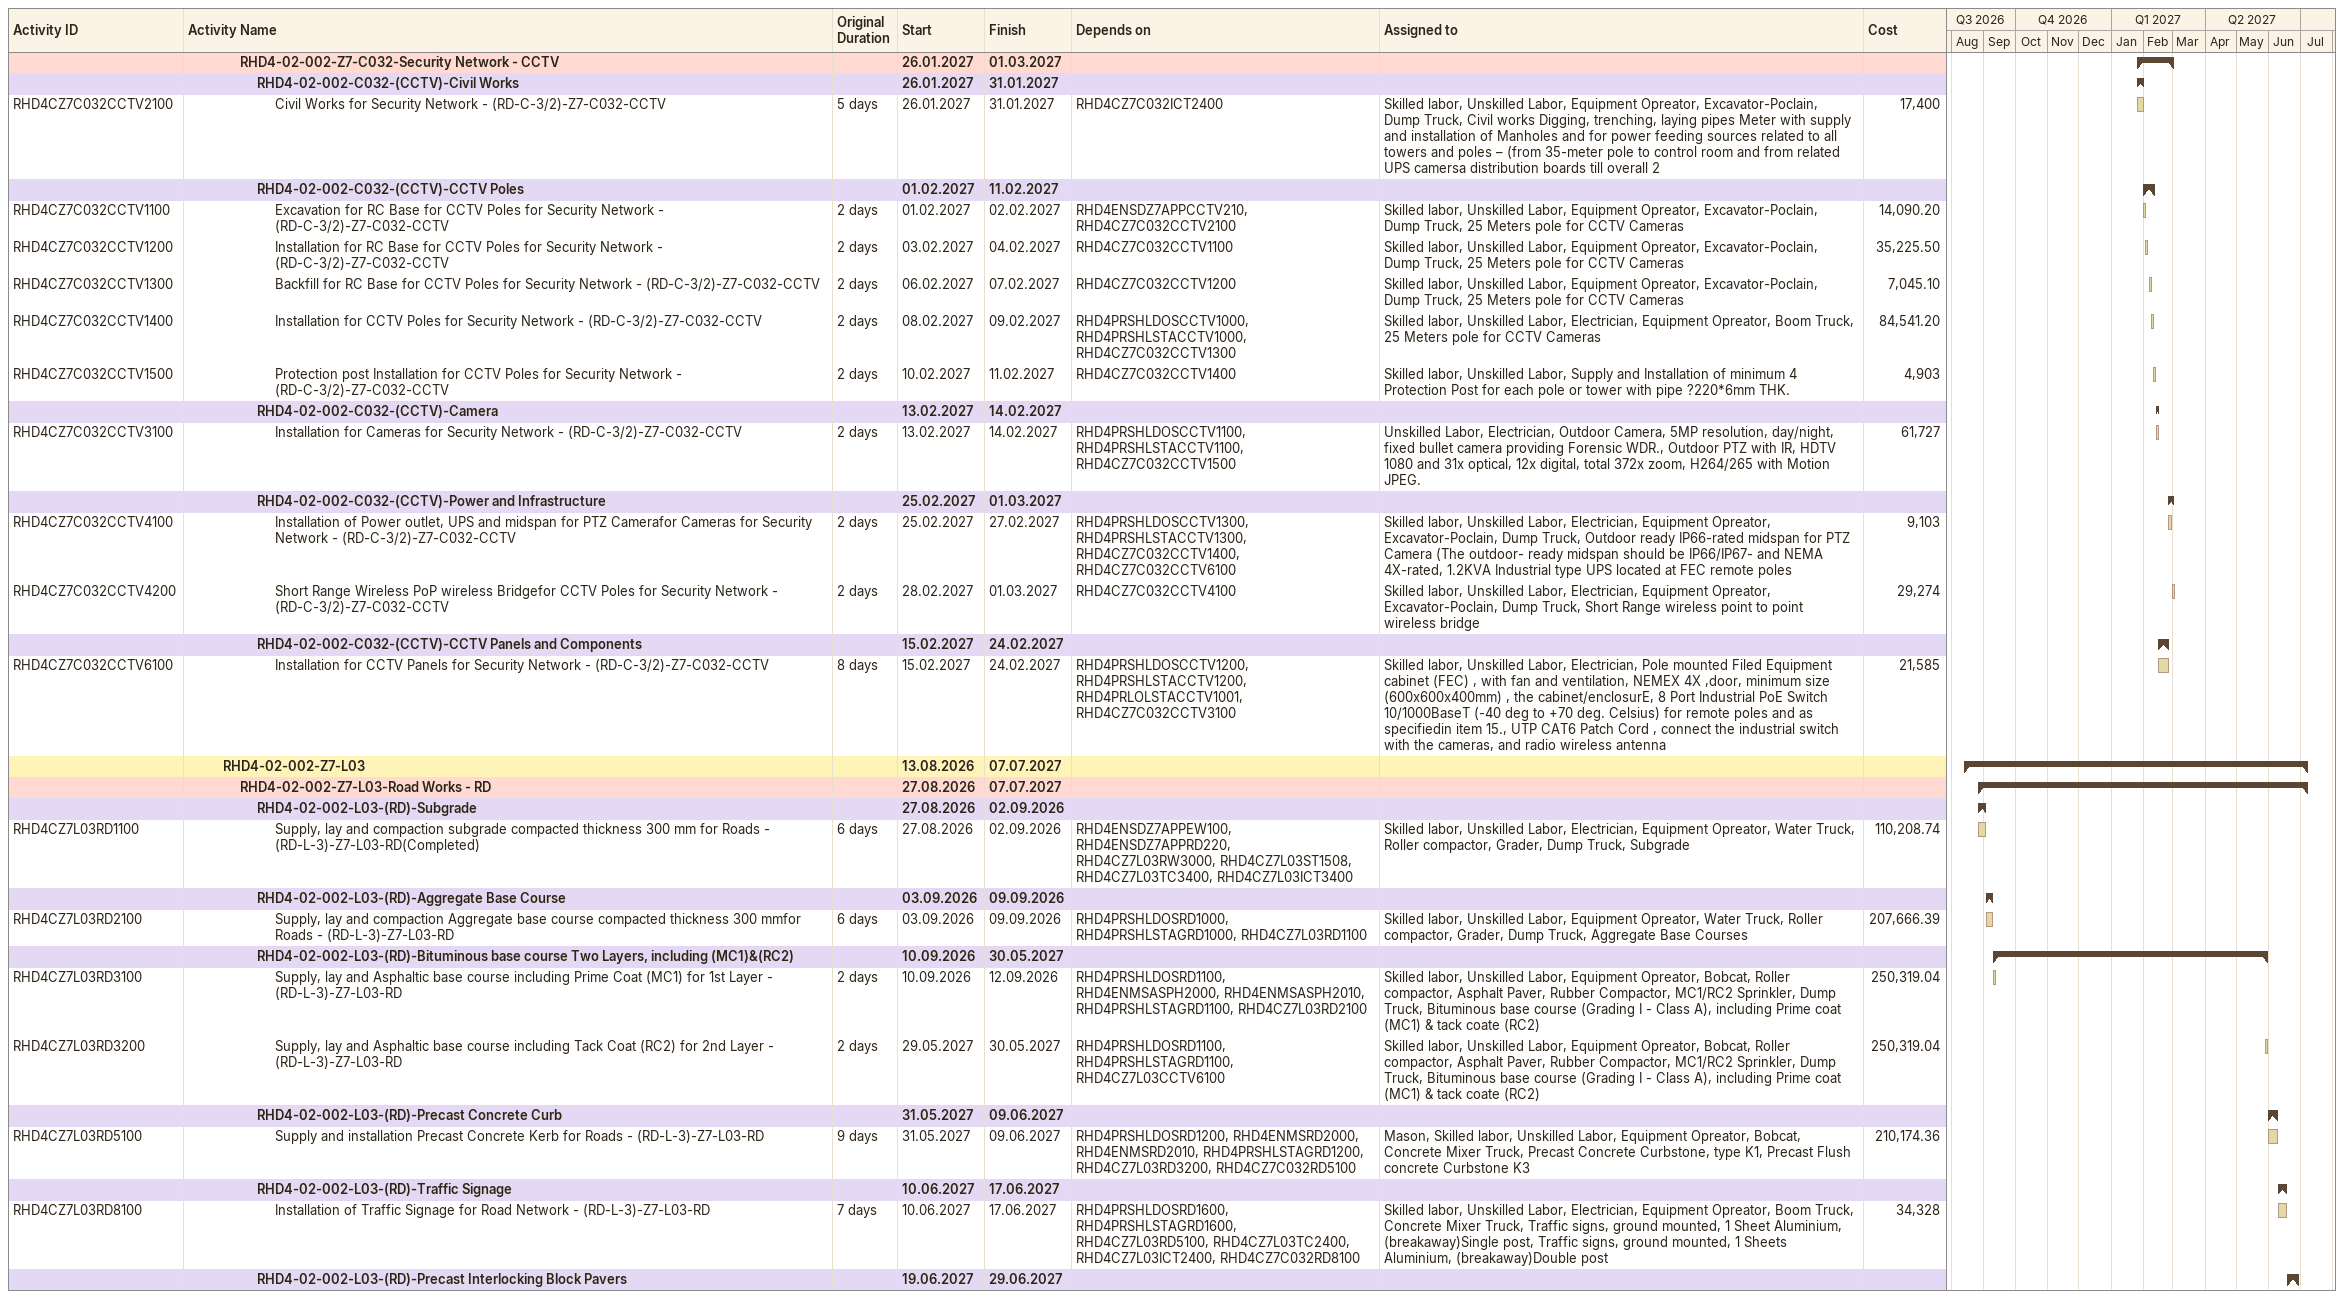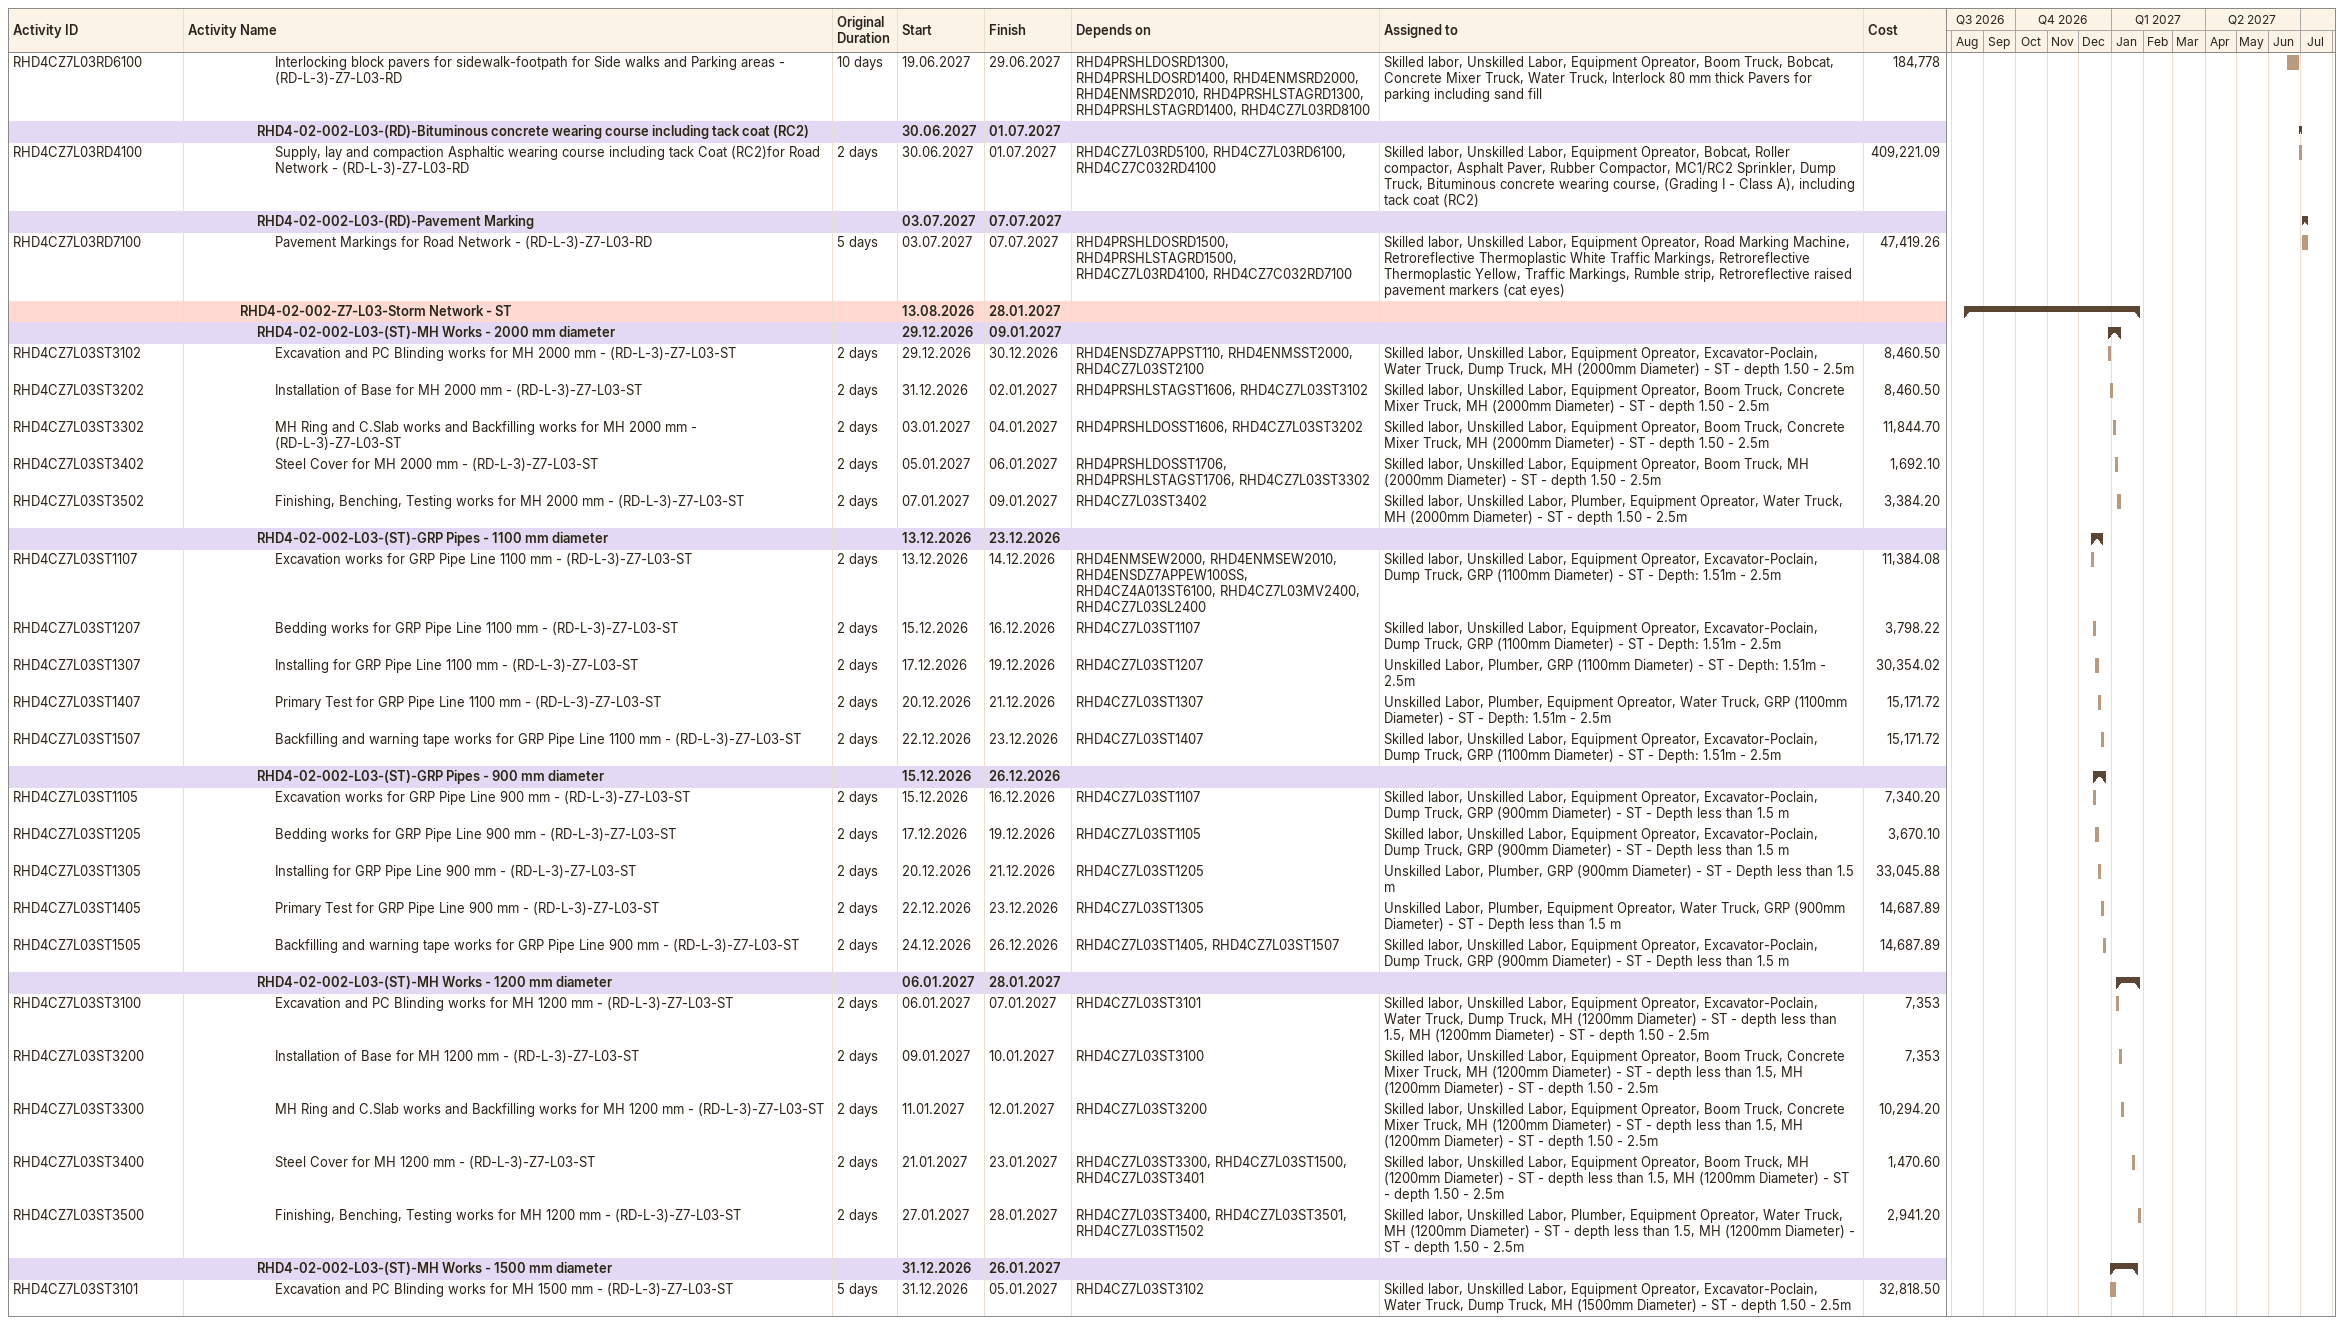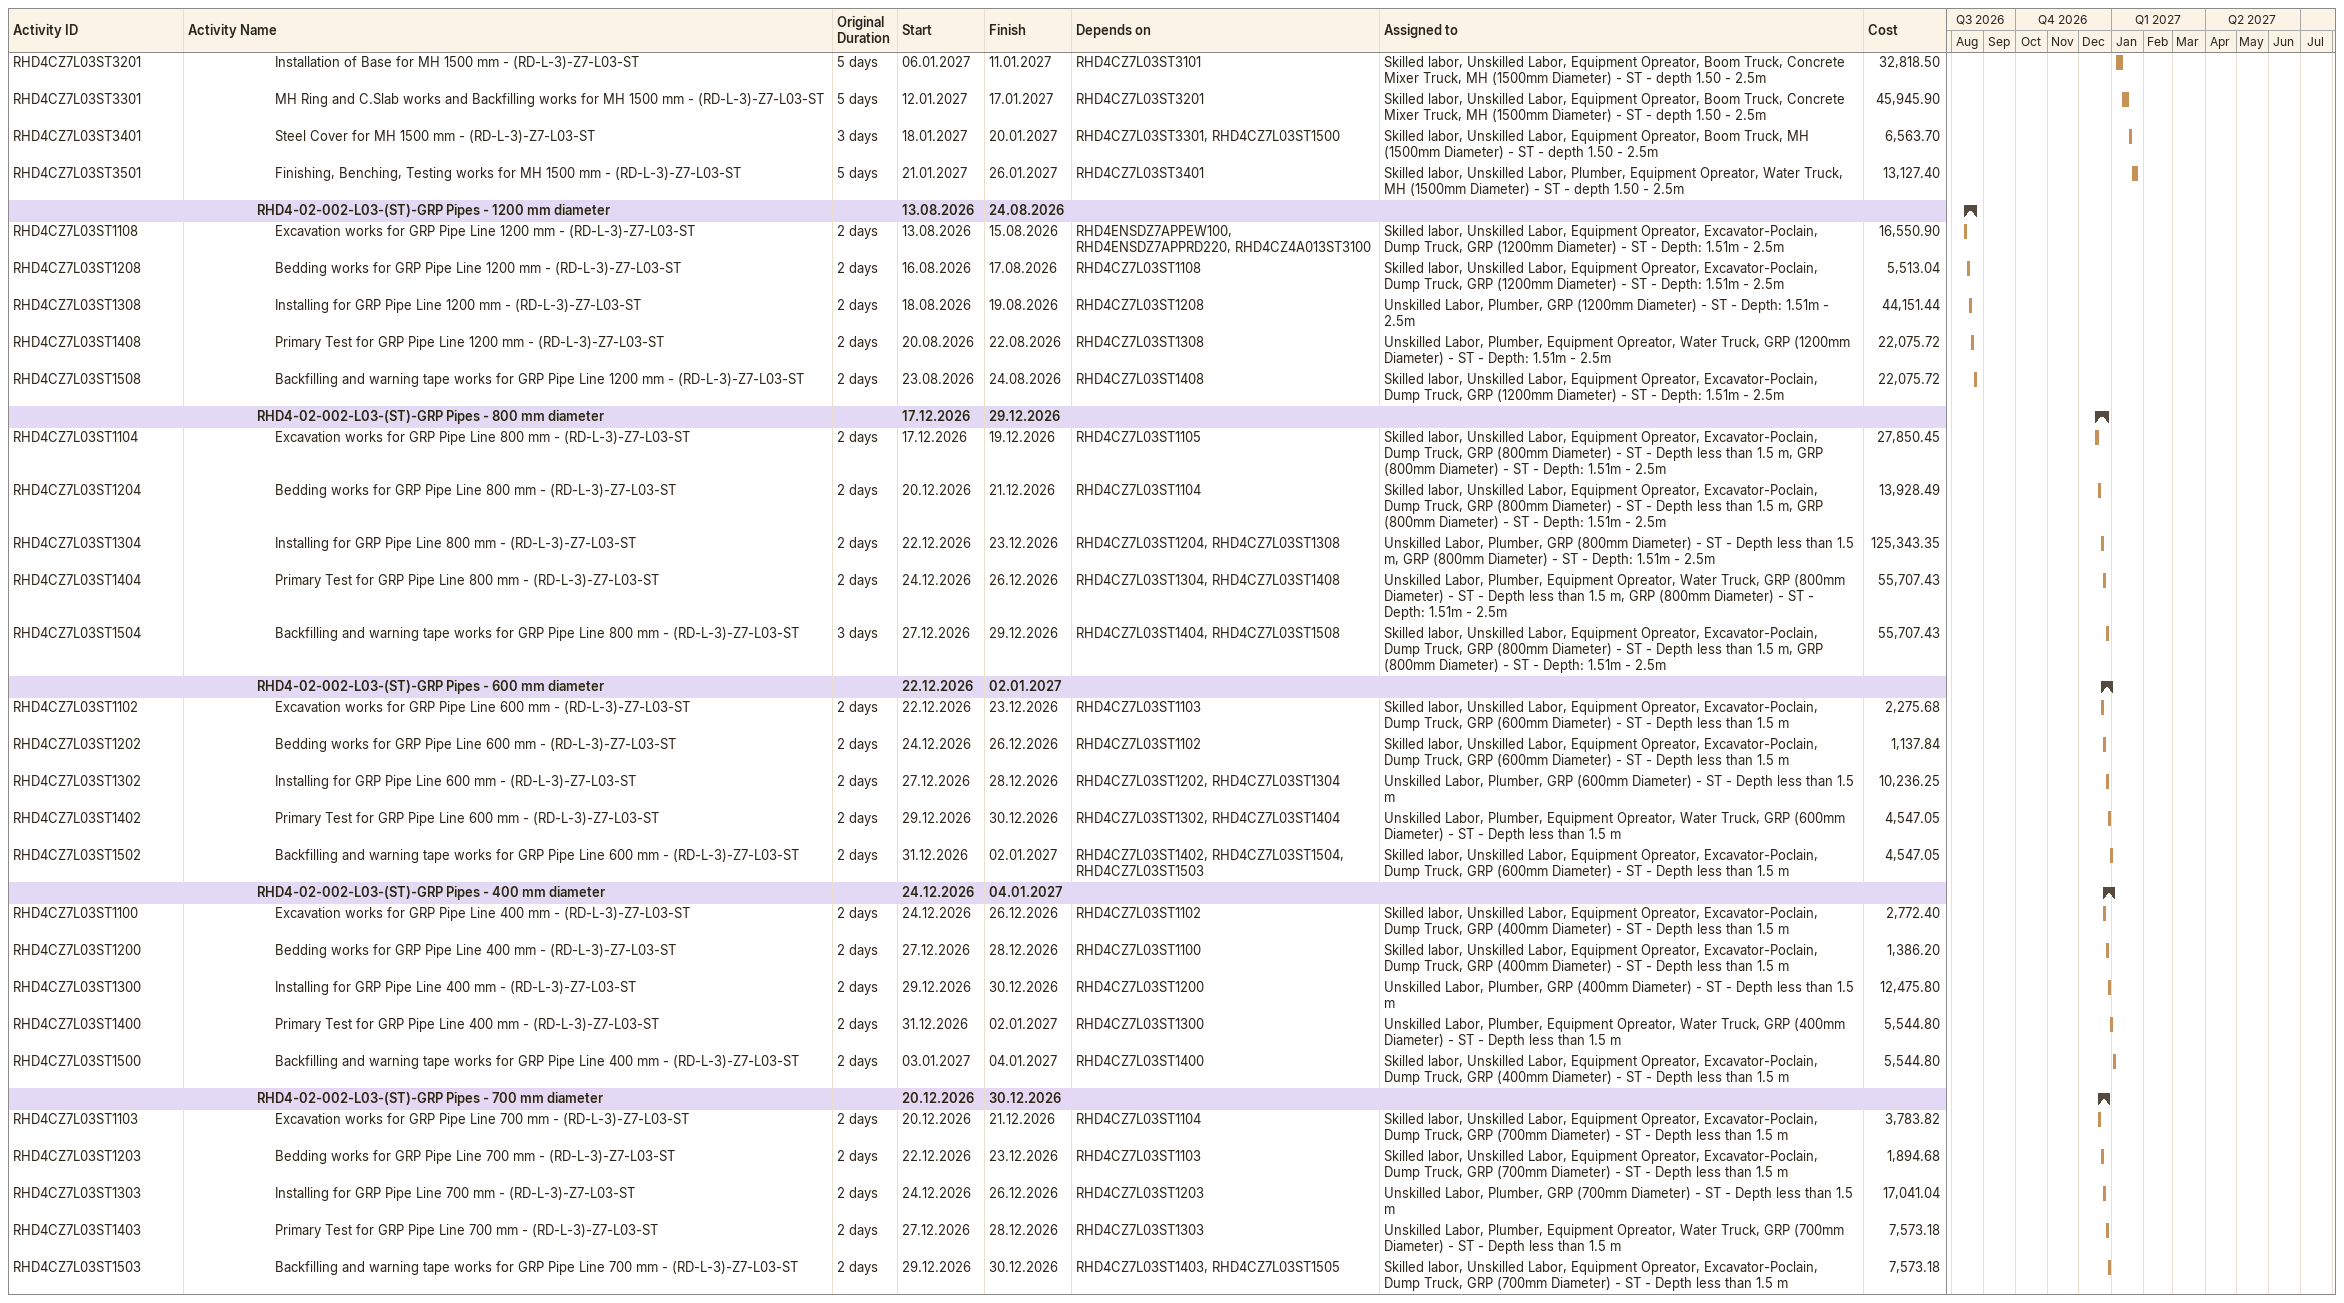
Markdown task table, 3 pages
| ID | Level | Task | Original duration | Start | Finish | Predecessors | Resources | Cost |
|---|---|---|---|---|---|---|---|---|
|  | 4 | **RHD4-02-002-Z7-C032-Security Network - CCTV** |  | 2027-01-26 | 2027-03-01 |  |  |  |
|  | 5 | **RHD4-02-002-C032-(CCTV)-Civil Works** |  | 2027-01-26 | 2027-01-31 |  |  |  |
| RHD4CZ7C032CCTV2100 | 6 | Civil Works for Security Network - (RD-C-3/2)-Z7-C032-CCTV | 5d | 2027-01-26 | 2027-01-31 | RHD4CZ7C032ICT2400 | Skilled labor, Unskilled Labor, Equipment Opreator, Excavator-Poclain, Dump Truck, Civil works Digging, trenching, laying pipes Meter with supply and installation of Manholes and for power feeding sources related to all towers and poles – (from 35-meter pole to control room and from related UPS camersa distribution boards till overall 2 | 17400 |
|  | 5 | **RHD4-02-002-C032-(CCTV)-CCTV Poles** |  | 2027-02-01 | 2027-02-11 |  |  |  |
| RHD4CZ7C032CCTV1100 | 6 | Excavation for RC Base for CCTV Poles for Security Network - (RD-C-3/2)-Z7-C032-CCTV | 2d | 2027-02-01 | 2027-02-02 | RHD4ENSDZ7APPCCTV210, RHD4CZ7C032CCTV2100 | Skilled labor, Unskilled Labor, Equipment Opreator, Excavator-Poclain, Dump Truck, 25 Meters pole for CCTV Cameras | 14090.20 |
| RHD4CZ7C032CCTV1200 | 6 | Installation for RC Base for CCTV Poles for Security Network - (RD-C-3/2)-Z7-C032-CCTV | 2d | 2027-02-03 | 2027-02-04 | RHD4CZ7C032CCTV1100 | Skilled labor, Unskilled Labor, Equipment Opreator, Excavator-Poclain, Dump Truck, 25 Meters pole for CCTV Cameras | 35225.50 |
| RHD4CZ7C032CCTV1300 | 6 | Backfill for RC Base for CCTV Poles for Security Network - (RD-C-3/2)-Z7-C032-CCTV | 2d | 2027-02-06 | 2027-02-07 | RHD4CZ7C032CCTV1200 | Skilled labor, Unskilled Labor, Equipment Opreator, Excavator-Poclain, Dump Truck, 25 Meters pole for CCTV Cameras | 7045.10 |
| RHD4CZ7C032CCTV1400 | 6 | Installation for CCTV Poles for Security Network - (RD-C-3/2)-Z7-C032-CCTV | 2d | 2027-02-08 | 2027-02-09 | RHD4PRSHLDOSCCTV1000, RHD4PRSHLSTACCTV1000, RHD4CZ7C032CCTV1300 | Skilled labor, Unskilled Labor, Electrician, Equipment Opreator, Boom Truck, 25 Meters pole for CCTV Cameras | 84541.20 |
| RHD4CZ7C032CCTV1500 | 6 | Protection post Installation for CCTV Poles for Security Network - (RD-C-3/2)-Z7-C032-CCTV | 2d | 2027-02-10 | 2027-02-11 | RHD4CZ7C032CCTV1400 | Skilled labor, Unskilled Labor, Supply and Installation of minimum 4 Protection Post for each pole or tower with pipe ?220*6mm THK. | 4903 |
|  | 5 | **RHD4-02-002-C032-(CCTV)-Camera** |  | 2027-02-13 | 2027-02-14 |  |  |  |
| RHD4CZ7C032CCTV3100 | 6 | Installation for Cameras for Security Network - (RD-C-3/2)-Z7-C032-CCTV | 2d | 2027-02-13 | 2027-02-14 | RHD4PRSHLDOSCCTV1100, RHD4PRSHLSTACCTV1100, RHD4CZ7C032CCTV1500 | Unskilled Labor, Electrician, Outdoor Camera, 5MP resolution, day/night, fixed bullet camera providing Forensic WDR., Outdoor PTZ with IR, HDTV 1080 and 31x optical, 12x digital, total 372x zoom, H264/265 with Motion JPEG. | 61727 |
|  | 5 | **RHD4-02-002-C032-(CCTV)-Power and Infrastructure** |  | 2027-02-25 | 2027-03-01 |  |  |  |
| RHD4CZ7C032CCTV4100 | 6 | Installation of Power outlet, UPS and midspan for PTZ Camerafor Cameras for Security Network - (RD-C-3/2)-Z7-C032-CCTV | 2d | 2027-02-25 | 2027-02-27 | RHD4PRSHLDOSCCTV1300, RHD4PRSHLSTACCTV1300, RHD4CZ7C032CCTV1400, RHD4CZ7C032CCTV6100 | Skilled labor, Unskilled Labor, Electrician, Equipment Opreator, Excavator-Poclain, Dump Truck, Outdoor ready IP66-rated midspan for PTZ Camera (The outdoor- ready midspan should be IP66/IP67- and NEMA 4X-rated, 1.2KVA Industrial type UPS located at FEC remote poles | 9103 |
| RHD4CZ7C032CCTV4200 | 6 | Short Range Wireless PoP wireless Bridgefor CCTV Poles for Security Network - (RD-C-3/2)-Z7-C032-CCTV | 2d | 2027-02-28 | 2027-03-01 | RHD4CZ7C032CCTV4100 | Skilled labor, Unskilled Labor, Electrician, Equipment Opreator, Excavator-Poclain, Dump Truck, Short Range wireless point to point wireless bridge | 29274 |
|  | 5 | **RHD4-02-002-C032-(CCTV)-CCTV Panels and Components** |  | 2027-02-15 | 2027-02-24 |  |  |  |
| RHD4CZ7C032CCTV6100 | 6 | Installation for CCTV Panels for Security Network - (RD-C-3/2)-Z7-C032-CCTV | 8d | 2027-02-15 | 2027-02-24 | RHD4PRSHLDOSCCTV1200, RHD4PRSHLSTACCTV1200, RHD4PRLOLSTACCTV1001, RHD4CZ7C032CCTV3100 | Skilled labor, Unskilled Labor, Electrician, Pole mounted Filed Equipment cabinet (FEC) , with fan and ventilation, NEMEX 4X ,door, minimum size (600x600x400mm) , the cabinet/enclosurE, 8 Port Industrial PoE Switch 10/1000BaseT (-40 deg to +70 deg. Celsius) for remote poles and as specifiedin item 15., UTP CAT6 Patch Cord , connect the industrial switch with the cameras, and radio wireless antenna | 21585 |
|  | 3 | **RHD4-02-002-Z7-L03** |  | 2026-08-13 | 2027-07-07 |  |  |  |
|  | 4 | **RHD4-02-002-Z7-L03-Road Works - RD** |  | 2026-08-27 | 2027-07-07 |  |  |  |
|  | 5 | **RHD4-02-002-L03-(RD)-Subgrade** |  | 2026-08-27 | 2026-09-02 |  |  |  |
| RHD4CZ7L03RD1100 | 6 | Supply, lay and compaction subgrade compacted thickness 300 mm for Roads - (RD-L-3)-Z7-L03-RD(Completed) | 6d | 2026-08-27 | 2026-09-02 | RHD4ENSDZ7APPEW100, RHD4ENSDZ7APPRD220, RHD4CZ7L03RW3000, RHD4CZ7L03ST1508, RHD4CZ7L03TC3400, RHD4CZ7L03ICT3400 | Skilled labor, Unskilled Labor, Electrician, Equipment Opreator, Water Truck, Roller compactor, Grader, Dump Truck, Subgrade | 110208.74 |
|  | 5 | **RHD4-02-002-L03-(RD)-Aggregate Base Course** |  | 2026-09-03 | 2026-09-09 |  |  |  |
| RHD4CZ7L03RD2100 | 6 | Supply, lay and compaction Aggregate base course compacted thickness 300 mmfor Roads - (RD-L-3)-Z7-L03-RD | 6d | 2026-09-03 | 2026-09-09 | RHD4PRSHLDOSRD1000, RHD4PRSHLSTAGRD1000, RHD4CZ7L03RD1100 | Skilled labor, Unskilled Labor, Equipment Opreator, Water Truck, Roller compactor, Grader, Dump Truck, Aggregate Base Courses | 207666.39 |
|  | 5 | **RHD4-02-002-L03-(RD)-Bituminous base course Two Layers, including (MC1)&(RC2)** |  | 2026-09-10 | 2027-05-30 |  |  |  |
| RHD4CZ7L03RD3100 | 6 | Supply, lay and Asphaltic base course including Prime Coat (MC1) for 1st Layer - (RD-L-3)-Z7-L03-RD | 2d | 2026-09-10 | 2026-09-12 | RHD4PRSHLDOSRD1100, RHD4ENMSASPH2000, RHD4ENMSASPH2010, RHD4PRSHLSTAGRD1100, RHD4CZ7L03RD2100 | Skilled labor, Unskilled Labor, Equipment Opreator, Bobcat, Roller compactor, Asphalt Paver, Rubber Compactor, MC1/RC2 Sprinkler, Dump Truck, Bituminous base course (Grading I - Class A), including Prime coat (MC1) & tack coate (RC2) | 250319.04 |
| RHD4CZ7L03RD3200 | 6 | Supply, lay and Asphaltic base course including Tack Coat (RC2) for 2nd Layer - (RD-L-3)-Z7-L03-RD | 2d | 2027-05-29 | 2027-05-30 | RHD4PRSHLDOSRD1100, RHD4PRSHLSTAGRD1100, RHD4CZ7L03CCTV6100 | Skilled labor, Unskilled Labor, Equipment Opreator, Bobcat, Roller compactor, Asphalt Paver, Rubber Compactor, MC1/RC2 Sprinkler, Dump Truck, Bituminous base course (Grading I - Class A), including Prime coat (MC1) & tack coate (RC2) | 250319.04 |
|  | 5 | **RHD4-02-002-L03-(RD)-Precast Concrete Curb** |  | 2027-05-31 | 2027-06-09 |  |  |  |
| RHD4CZ7L03RD5100 | 6 | Supply and installation Precast Concrete Kerb for Roads - (RD-L-3)-Z7-L03-RD | 9d | 2027-05-31 | 2027-06-09 | RHD4PRSHLDOSRD1200, RHD4ENMSRD2000, RHD4ENMSRD2010, RHD4PRSHLSTAGRD1200, RHD4CZ7L03RD3200, RHD4CZ7C032RD5100 | Mason, Skilled labor, Unskilled Labor, Equipment Opreator, Bobcat, Concrete Mixer Truck, Precast Concrete Curbstone, type K1, Precast Flush concrete Curbstone K3 | 210174.36 |
|  | 5 | **RHD4-02-002-L03-(RD)-Traffic Signage** |  | 2027-06-10 | 2027-06-17 |  |  |  |
| RHD4CZ7L03RD8100 | 6 | Installation of Traffic Signage for Road Network - (RD-L-3)-Z7-L03-RD | 7d | 2027-06-10 | 2027-06-17 | RHD4PRSHLDOSRD1600, RHD4PRSHLSTAGRD1600, RHD4CZ7L03RD5100, RHD4CZ7L03TC2400, RHD4CZ7L03ICT2400, RHD4CZ7C032RD8100 | Skilled labor, Unskilled Labor, Electrician, Equipment Opreator, Boom Truck, Concrete Mixer Truck, Traffic signs, ground mounted, 1 Sheet Aluminium, (breakaway)Single post, Traffic signs, ground mounted, 1 Sheets Aluminium, (breakaway)Double post | 34328 |
|  | 5 | **RHD4-02-002-L03-(RD)-Precast Interlocking Block Pavers** |  | 2027-06-19 | 2027-06-29 |  |  |  |
| RHD4CZ7L03RD6100 | 6 | Interlocking block pavers for sidewalk-footpath for Side walks and Parking areas - (RD-L-3)-Z7-L03-RD | 10d | 2027-06-19 | 2027-06-29 | RHD4PRSHLDOSRD1300, RHD4PRSHLDOSRD1400, RHD4ENMSRD2000, RHD4ENMSRD2010, RHD4PRSHLSTAGRD1300, RHD4PRSHLSTAGRD1400, RHD4CZ7L03RD8100 | Skilled labor, Unskilled Labor, Equipment Opreator, Boom Truck, Bobcat, Concrete Mixer Truck, Water Truck, Interlock 80 mm thick Pavers for parking including sand fill | 184778 |
|  | 5 | **RHD4-02-002-L03-(RD)-Bituminous concrete wearing course including tack coat (RC2)** |  | 2027-06-30 | 2027-07-01 |  |  |  |
| RHD4CZ7L03RD4100 | 6 | Supply, lay and compaction Asphaltic wearing course including tack Coat (RC2)for Road Network - (RD-L-3)-Z7-L03-RD | 2d | 2027-06-30 | 2027-07-01 | RHD4CZ7L03RD5100, RHD4CZ7L03RD6100, RHD4CZ7C032RD4100 | Skilled labor, Unskilled Labor, Equipment Opreator, Bobcat, Roller compactor, Asphalt Paver, Rubber Compactor, MC1/RC2 Sprinkler, Dump Truck, Bituminous concrete wearing course, (Grading I - Class A), including tack coat (RC2) | 409221.09 |
|  | 5 | **RHD4-02-002-L03-(RD)-Pavement Marking** |  | 2027-07-03 | 2027-07-07 |  |  |  |
| RHD4CZ7L03RD7100 | 6 | Pavement Markings for Road Network - (RD-L-3)-Z7-L03-RD | 5d | 2027-07-03 | 2027-07-07 | RHD4PRSHLDOSRD1500, RHD4PRSHLSTAGRD1500, RHD4CZ7L03RD4100, RHD4CZ7C032RD7100 | Skilled labor, Unskilled Labor, Equipment Opreator, Road Marking Machine, Retroreflective Thermoplastic White Traffic Markings, Retroreflective Thermoplastic Yellow, Traffic Markings, Rumble strip, Retroreflective raised pavement markers (cat eyes) | 47419.26 |
|  | 4 | **RHD4-02-002-Z7-L03-Storm Network - ST** |  | 2026-08-13 | 2027-01-28 |  |  |  |
|  | 5 | **RHD4-02-002-L03-(ST)-MH Works - 2000 mm diameter** |  | 2026-12-29 | 2027-01-09 |  |  |  |
| RHD4CZ7L03ST3102 | 6 | Excavation and PC Blinding works for MH 2000 mm - (RD-L-3)-Z7-L03-ST | 2d | 2026-12-29 | 2026-12-30 | RHD4ENSDZ7APPST110, RHD4ENMSST2000, RHD4CZ7L03ST2100 | Skilled labor, Unskilled Labor, Equipment Opreator, Excavator-Poclain, Water Truck, Dump Truck, MH (2000mm Diameter) - ST - depth 1.50 - 2.5m | 8460.50 |
| RHD4CZ7L03ST3202 | 6 | Installation of Base for MH 2000 mm - (RD-L-3)-Z7-L03-ST | 2d | 2026-12-31 | 2027-01-02 | RHD4PRSHLSTAGST1606, RHD4CZ7L03ST3102 | Skilled labor, Unskilled Labor, Equipment Opreator, Boom Truck, Concrete Mixer Truck, MH (2000mm Diameter) - ST - depth 1.50 - 2.5m | 8460.50 |
| RHD4CZ7L03ST3302 | 6 | MH Ring and C.Slab works and Backfilling works for MH 2000 mm - (RD-L-3)-Z7-L03-ST | 2d | 2027-01-03 | 2027-01-04 | RHD4PRSHLDOSST1606, RHD4CZ7L03ST3202 | Skilled labor, Unskilled Labor, Equipment Opreator, Boom Truck, Concrete Mixer Truck, MH (2000mm Diameter) - ST - depth 1.50 - 2.5m | 11844.70 |
| RHD4CZ7L03ST3402 | 6 | Steel Cover for MH 2000 mm - (RD-L-3)-Z7-L03-ST | 2d | 2027-01-05 | 2027-01-06 | RHD4PRSHLDOSST1706, RHD4PRSHLSTAGST1706, RHD4CZ7L03ST3302 | Skilled labor, Unskilled Labor, Equipment Opreator, Boom Truck, MH (2000mm Diameter) - ST - depth 1.50 - 2.5m | 1692.10 |
| RHD4CZ7L03ST3502 | 6 | Finishing, Benching, Testing works for MH 2000 mm - (RD-L-3)-Z7-L03-ST | 2d | 2027-01-07 | 2027-01-09 | RHD4CZ7L03ST3402 | Skilled labor, Unskilled Labor, Plumber, Equipment Opreator, Water Truck, MH (2000mm Diameter) - ST - depth 1.50 - 2.5m | 3384.20 |
|  | 5 | **RHD4-02-002-L03-(ST)-GRP Pipes - 1100 mm diameter** |  | 2026-12-13 | 2026-12-23 |  |  |  |
| RHD4CZ7L03ST1107 | 6 | Excavation works for GRP Pipe Line 1100 mm - (RD-L-3)-Z7-L03-ST | 2d | 2026-12-13 | 2026-12-14 | RHD4ENMSEW2000, RHD4ENMSEW2010, RHD4ENSDZ7APPEW100SS, RHD4CZ4A013ST6100, RHD4CZ7L03MV2400, RHD4CZ7L03SL2400 | Skilled labor, Unskilled Labor, Equipment Opreator, Excavator-Poclain, Dump Truck, GRP (1100mm Diameter) - ST - Depth: 1.51m - 2.5m | 11384.08 |
| RHD4CZ7L03ST1207 | 6 | Bedding works for GRP Pipe Line 1100 mm - (RD-L-3)-Z7-L03-ST | 2d | 2026-12-15 | 2026-12-16 | RHD4CZ7L03ST1107 | Skilled labor, Unskilled Labor, Equipment Opreator, Excavator-Poclain, Dump Truck, GRP (1100mm Diameter) - ST - Depth: 1.51m - 2.5m | 3798.22 |
| RHD4CZ7L03ST1307 | 6 | Installing for GRP Pipe Line 1100 mm - (RD-L-3)-Z7-L03-ST | 2d | 2026-12-17 | 2026-12-19 | RHD4CZ7L03ST1207 | Unskilled Labor, Plumber, GRP (1100mm Diameter) - ST - Depth: 1.51m - 2.5m | 30354.02 |
| RHD4CZ7L03ST1407 | 6 | Primary Test for GRP Pipe Line 1100 mm - (RD-L-3)-Z7-L03-ST | 2d | 2026-12-20 | 2026-12-21 | RHD4CZ7L03ST1307 | Unskilled Labor, Plumber, Equipment Opreator, Water Truck, GRP (1100mm Diameter) - ST - Depth: 1.51m - 2.5m | 15171.72 |
| RHD4CZ7L03ST1507 | 6 | Backfilling and warning tape works for GRP Pipe Line 1100 mm - (RD-L-3)-Z7-L03-ST | 2d | 2026-12-22 | 2026-12-23 | RHD4CZ7L03ST1407 | Skilled labor, Unskilled Labor, Equipment Opreator, Excavator-Poclain, Dump Truck, GRP (1100mm Diameter) - ST - Depth: 1.51m - 2.5m | 15171.72 |
|  | 5 | **RHD4-02-002-L03-(ST)-GRP Pipes - 900 mm diameter** |  | 2026-12-15 | 2026-12-26 |  |  |  |
| RHD4CZ7L03ST1105 | 6 | Excavation works for GRP Pipe Line 900 mm - (RD-L-3)-Z7-L03-ST | 2d | 2026-12-15 | 2026-12-16 | RHD4CZ7L03ST1107 | Skilled labor, Unskilled Labor, Equipment Opreator, Excavator-Poclain, Dump Truck, GRP (900mm Diameter) - ST - Depth less than 1.5 m | 7340.20 |
| RHD4CZ7L03ST1205 | 6 | Bedding works for GRP Pipe Line 900 mm - (RD-L-3)-Z7-L03-ST | 2d | 2026-12-17 | 2026-12-19 | RHD4CZ7L03ST1105 | Skilled labor, Unskilled Labor, Equipment Opreator, Excavator-Poclain, Dump Truck, GRP (900mm Diameter) - ST - Depth less than 1.5 m | 3670.10 |
| RHD4CZ7L03ST1305 | 6 | Installing for GRP Pipe Line 900 mm - (RD-L-3)-Z7-L03-ST | 2d | 2026-12-20 | 2026-12-21 | RHD4CZ7L03ST1205 | Unskilled Labor, Plumber, GRP (900mm Diameter) - ST - Depth less than 1.5 m | 33045.88 |
| RHD4CZ7L03ST1405 | 6 | Primary Test for GRP Pipe Line 900 mm - (RD-L-3)-Z7-L03-ST | 2d | 2026-12-22 | 2026-12-23 | RHD4CZ7L03ST1305 | Unskilled Labor, Plumber, Equipment Opreator, Water Truck, GRP (900mm Diameter) - ST - Depth less than 1.5 m | 14687.89 |
| RHD4CZ7L03ST1505 | 6 | Backfilling and warning tape works for GRP Pipe Line 900 mm - (RD-L-3)-Z7-L03-ST | 2d | 2026-12-24 | 2026-12-26 | RHD4CZ7L03ST1405, RHD4CZ7L03ST1507 | Skilled labor, Unskilled Labor, Equipment Opreator, Excavator-Poclain, Dump Truck, GRP (900mm Diameter) - ST - Depth less than 1.5 m | 14687.89 |
|  | 5 | **RHD4-02-002-L03-(ST)-MH Works - 1200 mm diameter** |  | 2027-01-06 | 2027-01-28 |  |  |  |
| RHD4CZ7L03ST3100 | 6 | Excavation and PC Blinding works for MH 1200 mm - (RD-L-3)-Z7-L03-ST | 2d | 2027-01-06 | 2027-01-07 | RHD4CZ7L03ST3101 | Skilled labor, Unskilled Labor, Equipment Opreator, Excavator-Poclain, Water Truck, Dump Truck, MH (1200mm Diameter) - ST - depth less than 1.5, MH (1200mm Diameter) - ST - depth 1.50 - 2.5m | 7353 |
| RHD4CZ7L03ST3200 | 6 | Installation of Base for MH 1200 mm - (RD-L-3)-Z7-L03-ST | 2d | 2027-01-09 | 2027-01-10 | RHD4CZ7L03ST3100 | Skilled labor, Unskilled Labor, Equipment Opreator, Boom Truck, Concrete Mixer Truck, MH (1200mm Diameter) - ST - depth less than 1.5, MH (1200mm Diameter) - ST - depth 1.50 - 2.5m | 7353 |
| RHD4CZ7L03ST3300 | 6 | MH Ring and C.Slab works and Backfilling works for MH 1200 mm - (RD-L-3)-Z7-L03-ST | 2d | 2027-01-11 | 2027-01-12 | RHD4CZ7L03ST3200 | Skilled labor, Unskilled Labor, Equipment Opreator, Boom Truck, Concrete Mixer Truck, MH (1200mm Diameter) - ST - depth less than 1.5, MH (1200mm Diameter) - ST - depth 1.50 - 2.5m | 10294.20 |
| RHD4CZ7L03ST3400 | 6 | Steel Cover for MH 1200 mm - (RD-L-3)-Z7-L03-ST | 2d | 2027-01-21 | 2027-01-23 | RHD4CZ7L03ST3300, RHD4CZ7L03ST1500, RHD4CZ7L03ST3401 | Skilled labor, Unskilled Labor, Equipment Opreator, Boom Truck, MH (1200mm Diameter) - ST - depth less than 1.5, MH (1200mm Diameter) - ST - depth 1.50 - 2.5m | 1470.60 |
| RHD4CZ7L03ST3500 | 6 | Finishing, Benching, Testing works for MH 1200 mm - (RD-L-3)-Z7-L03-ST | 2d | 2027-01-27 | 2027-01-28 | RHD4CZ7L03ST3400, RHD4CZ7L03ST3501, RHD4CZ7L03ST1502 | Skilled labor, Unskilled Labor, Plumber, Equipment Opreator, Water Truck, MH (1200mm Diameter) - ST - depth less than 1.5, MH (1200mm Diameter) - ST - depth 1.50 - 2.5m | 2941.20 |
|  | 5 | **RHD4-02-002-L03-(ST)-MH Works - 1500 mm diameter** |  | 2026-12-31 | 2027-01-26 |  |  |  |
| RHD4CZ7L03ST3101 | 6 | Excavation and PC Blinding works for MH 1500 mm - (RD-L-3)-Z7-L03-ST | 5d | 2026-12-31 | 2027-01-05 | RHD4CZ7L03ST3102 | Skilled labor, Unskilled Labor, Equipment Opreator, Excavator-Poclain, Water Truck, Dump Truck, MH (1500mm Diameter) - ST - depth 1.50 - 2.5m | 32818.50 |
| RHD4CZ7L03ST3201 | 6 | Installation of Base for MH 1500 mm - (RD-L-3)-Z7-L03-ST | 5d | 2027-01-06 | 2027-01-11 | RHD4CZ7L03ST3101 | Skilled labor, Unskilled Labor, Equipment Opreator, Boom Truck, Concrete Mixer Truck, MH (1500mm Diameter) - ST - depth 1.50 - 2.5m | 32818.50 |
| RHD4CZ7L03ST3301 | 6 | MH Ring and C.Slab works and Backfilling works for MH 1500 mm - (RD-L-3)-Z7-L03-ST | 5d | 2027-01-12 | 2027-01-17 | RHD4CZ7L03ST3201 | Skilled labor, Unskilled Labor, Equipment Opreator, Boom Truck, Concrete Mixer Truck, MH (1500mm Diameter) - ST - depth 1.50 - 2.5m | 45945.90 |
| RHD4CZ7L03ST3401 | 6 | Steel Cover for MH 1500 mm - (RD-L-3)-Z7-L03-ST | 3d | 2027-01-18 | 2027-01-20 | RHD4CZ7L03ST3301, RHD4CZ7L03ST1500 | Skilled labor, Unskilled Labor, Equipment Opreator, Boom Truck, MH (1500mm Diameter) - ST - depth 1.50 - 2.5m | 6563.70 |
| RHD4CZ7L03ST3501 | 6 | Finishing, Benching, Testing works for MH 1500 mm - (RD-L-3)-Z7-L03-ST | 5d | 2027-01-21 | 2027-01-26 | RHD4CZ7L03ST3401 | Skilled labor, Unskilled Labor, Plumber, Equipment Opreator, Water Truck, MH (1500mm Diameter) - ST - depth 1.50 - 2.5m | 13127.40 |
|  | 5 | **RHD4-02-002-L03-(ST)-GRP Pipes - 1200 mm diameter** |  | 2026-08-13 | 2026-08-24 |  |  |  |
| RHD4CZ7L03ST1108 | 6 | Excavation works for GRP Pipe Line 1200 mm - (RD-L-3)-Z7-L03-ST | 2d | 2026-08-13 | 2026-08-15 | RHD4ENSDZ7APPEW100, RHD4ENSDZ7APPRD220, RHD4CZ4A013ST3100 | Skilled labor, Unskilled Labor, Equipment Opreator, Excavator-Poclain, Dump Truck, GRP (1200mm Diameter) - ST - Depth: 1.51m - 2.5m | 16550.90 |
| RHD4CZ7L03ST1208 | 6 | Bedding works for GRP Pipe Line 1200 mm - (RD-L-3)-Z7-L03-ST | 2d | 2026-08-16 | 2026-08-17 | RHD4CZ7L03ST1108 | Skilled labor, Unskilled Labor, Equipment Opreator, Excavator-Poclain, Dump Truck, GRP (1200mm Diameter) - ST - Depth: 1.51m - 2.5m | 5513.04 |
| RHD4CZ7L03ST1308 | 6 | Installing for GRP Pipe Line 1200 mm - (RD-L-3)-Z7-L03-ST | 2d | 2026-08-18 | 2026-08-19 | RHD4CZ7L03ST1208 | Unskilled Labor, Plumber, GRP (1200mm Diameter) - ST - Depth: 1.51m - 2.5m | 44151.44 |
| RHD4CZ7L03ST1408 | 6 | Primary Test for GRP Pipe Line 1200 mm - (RD-L-3)-Z7-L03-ST | 2d | 2026-08-20 | 2026-08-22 | RHD4CZ7L03ST1308 | Unskilled Labor, Plumber, Equipment Opreator, Water Truck, GRP (1200mm Diameter) - ST - Depth: 1.51m - 2.5m | 22075.72 |
| RHD4CZ7L03ST1508 | 6 | Backfilling and warning tape works for GRP Pipe Line 1200 mm - (RD-L-3)-Z7-L03-ST | 2d | 2026-08-23 | 2026-08-24 | RHD4CZ7L03ST1408 | Skilled labor, Unskilled Labor, Equipment Opreator, Excavator-Poclain, Dump Truck, GRP (1200mm Diameter) - ST - Depth: 1.51m - 2.5m | 22075.72 |
|  | 5 | **RHD4-02-002-L03-(ST)-GRP Pipes - 800 mm diameter** |  | 2026-12-17 | 2026-12-29 |  |  |  |
| RHD4CZ7L03ST1104 | 6 | Excavation works for GRP Pipe Line 800 mm - (RD-L-3)-Z7-L03-ST | 2d | 2026-12-17 | 2026-12-19 | RHD4CZ7L03ST1105 | Skilled labor, Unskilled Labor, Equipment Opreator, Excavator-Poclain, Dump Truck, GRP (800mm Diameter) - ST - Depth less than 1.5 m, GRP (800mm Diameter) - ST - Depth: 1.51m - 2.5m | 27850.45 |
| RHD4CZ7L03ST1204 | 6 | Bedding works for GRP Pipe Line 800 mm - (RD-L-3)-Z7-L03-ST | 2d | 2026-12-20 | 2026-12-21 | RHD4CZ7L03ST1104 | Skilled labor, Unskilled Labor, Equipment Opreator, Excavator-Poclain, Dump Truck, GRP (800mm Diameter) - ST - Depth less than 1.5 m, GRP (800mm Diameter) - ST - Depth: 1.51m - 2.5m | 13928.49 |
| RHD4CZ7L03ST1304 | 6 | Installing for GRP Pipe Line 800 mm - (RD-L-3)-Z7-L03-ST | 2d | 2026-12-22 | 2026-12-23 | RHD4CZ7L03ST1204, RHD4CZ7L03ST1308 | Unskilled Labor, Plumber, GRP (800mm Diameter) - ST - Depth less than 1.5 m, GRP (800mm Diameter) - ST - Depth: 1.51m - 2.5m | 125343.35 |
| RHD4CZ7L03ST1404 | 6 | Primary Test for GRP Pipe Line 800 mm - (RD-L-3)-Z7-L03-ST | 2d | 2026-12-24 | 2026-12-26 | RHD4CZ7L03ST1304, RHD4CZ7L03ST1408 | Unskilled Labor, Plumber, Equipment Opreator, Water Truck, GRP (800mm Diameter) - ST - Depth less than 1.5 m, GRP (800mm Diameter) - ST - Depth: 1.51m - 2.5m | 55707.43 |
| RHD4CZ7L03ST1504 | 6 | Backfilling and warning tape works for GRP Pipe Line 800 mm - (RD-L-3)-Z7-L03-ST | 3d | 2026-12-27 | 2026-12-29 | RHD4CZ7L03ST1404, RHD4CZ7L03ST1508 | Skilled labor, Unskilled Labor, Equipment Opreator, Excavator-Poclain, Dump Truck, GRP (800mm Diameter) - ST - Depth less than 1.5 m, GRP (800mm Diameter) - ST - Depth: 1.51m - 2.5m | 55707.43 |
|  | 5 | **RHD4-02-002-L03-(ST)-GRP Pipes - 600 mm diameter** |  | 2026-12-22 | 2027-01-02 |  |  |  |
| RHD4CZ7L03ST1102 | 6 | Excavation works for GRP Pipe Line 600 mm - (RD-L-3)-Z7-L03-ST | 2d | 2026-12-22 | 2026-12-23 | RHD4CZ7L03ST1103 | Skilled labor, Unskilled Labor, Equipment Opreator, Excavator-Poclain, Dump Truck, GRP (600mm Diameter) - ST - Depth less than 1.5 m | 2275.68 |
| RHD4CZ7L03ST1202 | 6 | Bedding works for GRP Pipe Line 600 mm - (RD-L-3)-Z7-L03-ST | 2d | 2026-12-24 | 2026-12-26 | RHD4CZ7L03ST1102 | Skilled labor, Unskilled Labor, Equipment Opreator, Excavator-Poclain, Dump Truck, GRP (600mm Diameter) - ST - Depth less than 1.5 m | 1137.84 |
| RHD4CZ7L03ST1302 | 6 | Installing for GRP Pipe Line 600 mm - (RD-L-3)-Z7-L03-ST | 2d | 2026-12-27 | 2026-12-28 | RHD4CZ7L03ST1202, RHD4CZ7L03ST1304 | Unskilled Labor, Plumber, GRP (600mm Diameter) - ST - Depth less than 1.5 m | 10236.25 |
| RHD4CZ7L03ST1402 | 6 | Primary Test for GRP Pipe Line 600 mm - (RD-L-3)-Z7-L03-ST | 2d | 2026-12-29 | 2026-12-30 | RHD4CZ7L03ST1302, RHD4CZ7L03ST1404 | Unskilled Labor, Plumber, Equipment Opreator, Water Truck, GRP (600mm Diameter) - ST - Depth less than 1.5 m | 4547.05 |
| RHD4CZ7L03ST1502 | 6 | Backfilling and warning tape works for GRP Pipe Line 600 mm - (RD-L-3)-Z7-L03-ST | 2d | 2026-12-31 | 2027-01-02 | RHD4CZ7L03ST1402, RHD4CZ7L03ST1504, RHD4CZ7L03ST1503 | Skilled labor, Unskilled Labor, Equipment Opreator, Excavator-Poclain, Dump Truck, GRP (600mm Diameter) - ST - Depth less than 1.5 m | 4547.05 |
|  | 5 | **RHD4-02-002-L03-(ST)-GRP Pipes - 400 mm diameter** |  | 2026-12-24 | 2027-01-04 |  |  |  |
| RHD4CZ7L03ST1100 | 6 | Excavation works for GRP Pipe Line 400 mm - (RD-L-3)-Z7-L03-ST | 2d | 2026-12-24 | 2026-12-26 | RHD4CZ7L03ST1102 | Skilled labor, Unskilled Labor, Equipment Opreator, Excavator-Poclain, Dump Truck, GRP (400mm Diameter) - ST - Depth less than 1.5 m | 2772.40 |
| RHD4CZ7L03ST1200 | 6 | Bedding works for GRP Pipe Line 400 mm - (RD-L-3)-Z7-L03-ST | 2d | 2026-12-27 | 2026-12-28 | RHD4CZ7L03ST1100 | Skilled labor, Unskilled Labor, Equipment Opreator, Excavator-Poclain, Dump Truck, GRP (400mm Diameter) - ST - Depth less than 1.5 m | 1386.20 |
| RHD4CZ7L03ST1300 | 6 | Installing for GRP Pipe Line 400 mm - (RD-L-3)-Z7-L03-ST | 2d | 2026-12-29 | 2026-12-30 | RHD4CZ7L03ST1200 | Unskilled Labor, Plumber, GRP (400mm Diameter) - ST - Depth less than 1.5 m | 12475.80 |
| RHD4CZ7L03ST1400 | 6 | Primary Test for GRP Pipe Line 400 mm - (RD-L-3)-Z7-L03-ST | 2d | 2026-12-31 | 2027-01-02 | RHD4CZ7L03ST1300 | Unskilled Labor, Plumber, Equipment Opreator, Water Truck, GRP (400mm Diameter) - ST - Depth less than 1.5 m | 5544.80 |
| RHD4CZ7L03ST1500 | 6 | Backfilling and warning tape works for GRP Pipe Line 400 mm - (RD-L-3)-Z7-L03-ST | 2d | 2027-01-03 | 2027-01-04 | RHD4CZ7L03ST1400 | Skilled labor, Unskilled Labor, Equipment Opreator, Excavator-Poclain, Dump Truck, GRP (400mm Diameter) - ST - Depth less than 1.5 m | 5544.80 |
|  | 5 | **RHD4-02-002-L03-(ST)-GRP Pipes - 700 mm diameter** |  | 2026-12-20 | 2026-12-30 |  |  |  |
| RHD4CZ7L03ST1103 | 6 | Excavation works for GRP Pipe Line 700 mm - (RD-L-3)-Z7-L03-ST | 2d | 2026-12-20 | 2026-12-21 | RHD4CZ7L03ST1104 | Skilled labor, Unskilled Labor, Equipment Opreator, Excavator-Poclain, Dump Truck, GRP (700mm Diameter) - ST - Depth less than 1.5 m | 3783.82 |
| RHD4CZ7L03ST1203 | 6 | Bedding works for GRP Pipe Line 700 mm - (RD-L-3)-Z7-L03-ST | 2d | 2026-12-22 | 2026-12-23 | RHD4CZ7L03ST1103 | Skilled labor, Unskilled Labor, Equipment Opreator, Excavator-Poclain, Dump Truck, GRP (700mm Diameter) - ST - Depth less than 1.5 m | 1894.68 |
| RHD4CZ7L03ST1303 | 6 | Installing for GRP Pipe Line 700 mm - (RD-L-3)-Z7-L03-ST | 2d | 2026-12-24 | 2026-12-26 | RHD4CZ7L03ST1203 | Unskilled Labor, Plumber, GRP (700mm Diameter) - ST - Depth less than 1.5 m | 17041.04 |
| RHD4CZ7L03ST1403 | 6 | Primary Test for GRP Pipe Line 700 mm - (RD-L-3)-Z7-L03-ST | 2d | 2026-12-27 | 2026-12-28 | RHD4CZ7L03ST1303 | Unskilled Labor, Plumber, Equipment Opreator, Water Truck, GRP (700mm Diameter) - ST - Depth less than 1.5 m | 7573.18 |
| RHD4CZ7L03ST1503 | 6 | Backfilling and warning tape works for GRP Pipe Line 700 mm - (RD-L-3)-Z7-L03-ST | 2d | 2026-12-29 | 2026-12-30 | RHD4CZ7L03ST1403, RHD4CZ7L03ST1505 | Skilled labor, Unskilled Labor, Equipment Opreator, Excavator-Poclain, Dump Truck, GRP (700mm Diameter) - ST - Depth less than 1.5 m | 7573.18 |
